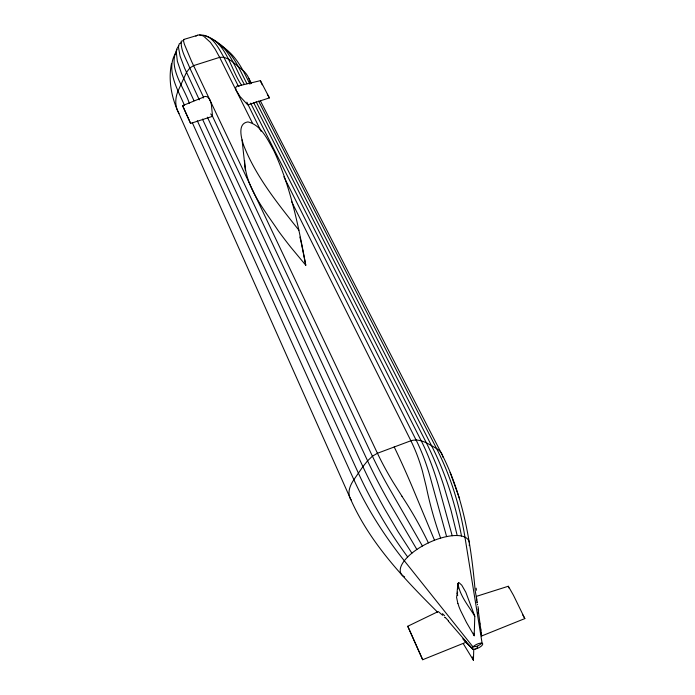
<?xml version="1.0" encoding="UTF-8"?>
<svg xmlns="http://www.w3.org/2000/svg" width="695" height="695" viewBox="0 0 695 695"><rect width="100%" height="100%" fill="white"/><g stroke="black" fill="none" stroke-linecap="round" stroke-linejoin="round"><path stroke-width="1.04" d="M463.417 643.918L473.417 660.25L473.764 649.139M457.935 603.477A53.55 50.37 56.7 0 0 458.622 605.501L458.77 606.162A82.271 78.274 51.5 0 0 460.629 610.662L466.449 622.399L474.19 635.734L474.798 616.265L465.815 592.253L461.775 585.19L458.943 582.61L457.944 583.47L456.936 593.73M258.601 101.079L436.573 448.579A305.887 230.227 -74.9 0 1 464.946 537.157L482.104 643.222L477.508 646.176L477.43 648.4L476.996 647.636M457.944 583.47C459.786 595.763 468.595 605.858 474.798 616.265M244.614 160.519C245.344 187.45 264.239 209.603 278.452 231.053A798.598 469.603 9.9 0 0 290.849 247.298L305.774 265.247L301.448 243.658A1067.146 643.127 -37.9 0 0 299.91 237.082M260.781 81.732L260.39 80.542L269.391 97.899L247.776 104.902L240.036 96.527L236.17 90.289A14.274 8.357 15 0 1 235.744 87.831L236.291 86.693A3.041 1.781 14.7 0 1 238.263 85.945M457.857 603.503L456.554 597.231L457.631 592.14M457.909 589.013L458.335 584.252M458.405 583.452L458.474 582.645M203.235 98.004L203.505 97.161L189.804 68.04C186.538 59.423 180.552 50.7 181.204 41.222L182.785 40.77M171.552 63.393C168.277 78.943 171.109 95.311 177.242 109.845L349.672 496.995C368.689 541.396 402.336 576.954 436.034 610.636L437.52 612.199M476.701 600.106L476.431 596.353L508.34 586.241L513.527 595.398L524.829 618.593L481.678 635.968L481.166 632.572M448.284 621.061L466.475 642.084L422.673 659.729L407.757 626.256L438.197 611.539L442.689 615.292M175.687 53.029C165.401 69.735 177.842 89.672 184.41 105.232M177.103 49.458C167.295 67.111 184.019 87.127 189.327 103.286M442.889 457.145A50.9 23.899 -25.6 0 0 436.573 448.579C428.824 444.192 420.249 437.885 410.884 440.752L377.446 453.262L372.416 456.198L367.586 460.82L362.912 466.614L353.885 479.689A50.9 23.899 -25.6 0 0 351.218 499.957M178.554 46.018L176.617 49.223L176.217 51.595L177.364 61.334L181.586 73.67L193.983 100.714M407.757 626.256L422.673 659.729M252.398 122.989L219.655 57.346L215.163 49.189L210.42 42.378L203.435 35.984L199.291 34.793L183.793 39.45L183.445 40.657L184.375 44.219L191.551 61.342L377.446 453.262A127.298 38.79 54.1 0 0 393.127 482.2L401.971 496.23M195.851 36.123L197.476 35.158M209.986 100.158A43.455 29.598 -40.6 0 1 211.445 105.084L212.531 116.326L190.612 123.432L182.594 105.675L203.505 97.161M181.343 42.682L179.206 43.872L178.459 47.269L180.083 56.104L184.549 68.04L199.317 99.871M199.682 35.115C212.105 33.829 218.578 48.268 223.842 57.242L238.281 85.98L260.39 80.655M477.508 646.176L473 646.897L404.299 560.752A291.735 170.692 40.4 0 1 353.885 479.689L192.263 122.581M457.353 595.233L457.814 595.172M205.529 36.027C226.605 41.874 230.801 69.978 241.573 85.172M211.393 38.85C229.697 46.808 235.188 68.909 244.44 84.495M183.793 39.45L184.418 39.711M238.281 85.98L238.993 86.501M218.299 43.394C233.112 52.09 239.315 69.335 246.934 83.687M221.948 46.591C235.944 54.792 243.068 70.212 249.931 84.156M466.475 642.084L463.878 639.522M444.687 617.264L445.13 617.707M462.905 638.801L472.609 648.974L463.2 639.061M464.964 640.938L472.392 648.765M298.928 230.21C277.983 203.852 256.116 177.025 243.684 145.377C241.382 138.427 237.021 123.362 247.959 121.912C261.294 125.1 267.61 139.643 273.761 150.52C290.623 186.703 298.52 226.24 305.774 265.247M210.698 113.893L212.531 116.326L372.416 456.198A134.3 31.553 56.9 0 0 390.79 490.965L422.412 546.001M411.9 553.151L397.818 531.284L384.735 509.061A189.327 46.826 56.8 0 1 362.894 466.606L202.462 119.088M416.861 549.458L390.086 503.953A154.394 32.9 57.8 0 1 367.551 460.794M269.391 97.899L267.332 94.285M522.762 614.884L524.829 618.593M248.984 78.657L251.468 83.487M260.399 100.879L440.969 452.471C463.174 495.057 470.984 542.96 475.128 590.29L477.222 602.356M256.116 101.705L431.491 445.599A251.295 150.32 88.5 0 1 449.135 488.116A352.878 278.591 -75.4 0 1 461.497 536.027M253.588 102.513L426.356 442.828A191.551 96.892 82.6 0 1 443.992 486.465L451.133 510.764L457.197 535.55M250.652 103.155L421.179 440.752M261.042 131.303L246.873 102.182M283.881 176.782L416.01 439.892M291.466 201.324L410.884 440.752A128.61 72.906 86.3 0 1 422.421 471.114L426.313 486.969A389.443 338.109 38 0 0 440.613 538.139M261.772 83.886L262.241 84.825M209.942 100.176L209.264 98.951A14.065 9.608 -39.6 0 0 207.24 96.84L205.677 96.449A2.971 2.024 -39.2 0 0 203.496 97.135M207.388 117.177L367.586 460.82M261.042 82.34L261.372 83.052M197.311 120.756L358.359 473.069A245.1 90.68 52 0 0 379.878 514.569A331.975 210.793 42.1 0 0 407.661 556.956M190.612 123.432L182.594 105.675M434.505 540.241L414.151 491.426A155.845 22.97 69 0 0 394.195 446.955M508.792 587.918L508.262 586.293M459.621 498.81L450.134 472.409M472.383 656.897L473.417 660.25M446.616 536.61L429.918 476.11A135.325 68.614 82.7 0 0 416.027 439.857M452.193 535.749L438.406 485.544A155.584 75.251 81.4 0 0 421.205 440.708M473.556 633.136L474.19 635.734M479.654 622.946L479.845 624.153M480.801 630.209L480.419 627.793M478.238 613.416L478.064 612.165M478.073 609.176L481.678 635.968M477.508 604.815L477.439 604.216M242.051 139.869L245.396 170.553M476.874 601.94L476.97 602.86M404.62 576.902A37.669 15.542 -25.7 0 1 427.842 543.143A37.669 15.542 -25.7 0 1 469.221 545.644M401.927 496.256A433.697 397.062 -63.5 0 1 428.398 542.882M250.131 82.262A39.137 28.903 -25.5 0 0 242.868 70.36L233.138 62.229L228.377 59.058L223.842 57.242L219.655 57.346L193.558 65.625L189.804 68.04L186.495 72.358L178.007 91.088A39.137 28.903 -25.5 0 0 179.032 113.459M445.174 617.351A78.431 28.373 54.2 0 1 448.353 620.722M442.463 613.676A50.596 14.812 51.7 0 1 444.591 615.735M476.145 588.152A51.491 1.477 84.3 0 1 476.423 590.237M478.586 610.74A77.927 4.969 81 0 1 478.038 606.561M475.589 649.008A5.742 2.007 -25.7 0 0 482.704 643.709A5.742 2.007 -25.7 0 0 474.233 645.794A5.742 2.007 -25.7 0 0 475.589 649.008"/></g></svg>
